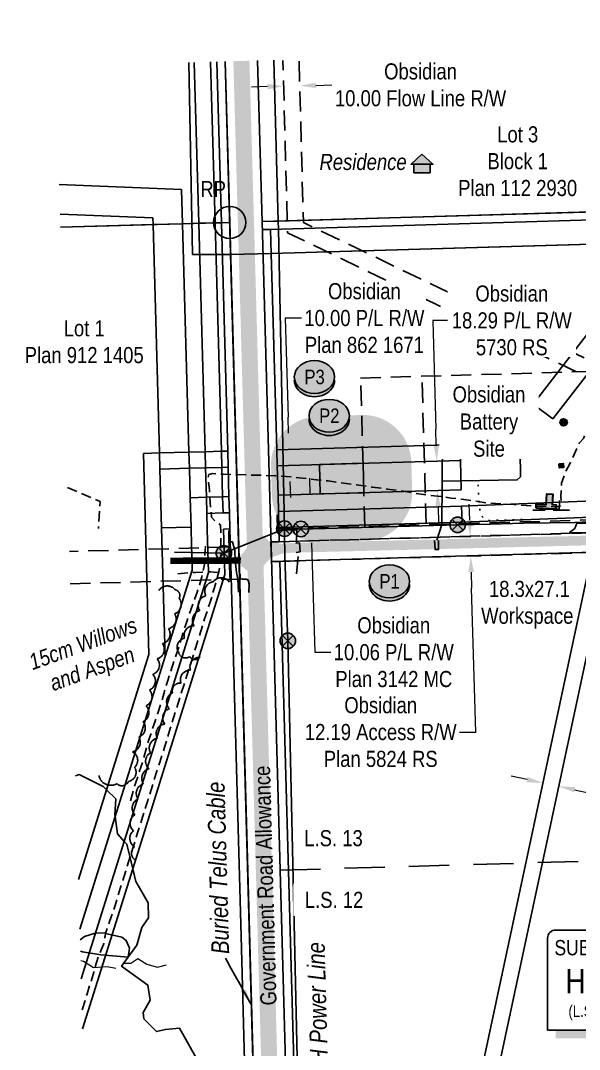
# Model space of a CAD drawing. Extents: x 636334 to 639542, y 5906010 to 5907861.
# Drawn here: x 636334 to 636681, y 5906446 to 5907085 of the extents above; entities that cross this region are included whole.
import ezdxf
from ezdxf.enums import TextEntityAlignment as Align

# ---------------------------------------------------------------- set-up
doc = ezdxf.new("R2010")
doc.units = 0
doc.header["$LTSCALE"] = 5
doc.header["$PDSIZE"] = 0.5
for name, pattern in [('0', [1, 1, 0]), ('foc-ACCESSROAD', [3.75, 2.5, -1.25]), ('foc-FLOWLINE', [3.75, 2.5, -1.25]), ('foc-LSD', [8, 5, -3]), ('foc-TOPO', [1, 0.2, -0.8]), ('POWERLINE5', [7.8, 2.4, -0.6, 0.6, -0.6, 0.6, -0.6, 2.4]), ('UG_PIPE', [1.875, 1.25, -0.625])]:
    doc.linetypes.add(name, pattern=pattern)
doc.layers.get('Defpoints').update_dxf_attribs({"color": 9})
for name, color, linetype in [('35', 37, 'Continuous'), ('AS-CABLE', 224, 'foc-CABLE'), ('AS-FENCE', 48, 'foc-FENCE'), ('AS-PIPE-UG', 44, 'UG_PIPE'), ('AS-POWER', 104, 'foc-POWER'), ('AS-POWER-EXISTING', 72, 'POWERLINE5'), ('AS-RESIDENCE', 14, 'Continuous'), ('AS-ROADS', 254, 'Continuous'), ('AS-TELUS', 224, 'foc-TEL'), ('C-AR', 13, 'foc-ACCESSROAD'), ('C-FLOWLINE', 13, 'foc-FLOWLINE'), ('C-RW', 13, 'Continuous'), ('C-WS', 13, 'foc-ACCESSROAD'), ('CG-NOTES', 7, 'Continuous'), ('CTW', 7, 'Continuous'), ('F-RW', 190, 'Continuous'), ('L-ROAD-T', 7, 'Continuous'), ('L-SEC', 7, 'Continuous'), ('L-SECTION-LSD', 7, 'foc-LSD'), ('L-TITLEDB', 4, 'Continuous'), ('L-TITLEDB-T', 4, 'Continuous'), ('P-BUFFER-H 30m', 51, 'Continuous'), ('P-CROSSINGS', 250, 'Continuous'), ('P-TEMP-H', 41, 'Continuous'), ('P-TEMP_WORKSPACE', 46, 'Continuous'), ('T-BUSH', 110, '0'), ('T-BUSH-T', 110, 'Continuous'), ('T-CREEK', 160, 'Continuous'), ('T-LOW-AREA', 48, 'foc-TOPO'), ('T-WATER', 160, 'Continuous')]:
    doc.layers.add(name, color=color, linetype=linetype)
for name, color, linetype, lineweight in [('AS-GENERAL', 48, 'Continuous', 18), ('C-AR-T', 13, 'Continuous', 9), ('C-FLOWLINE-T', 13, 'Continuous', 9), ('C-RW-T', 13, 'Continuous', 9), ('C-WS-T', 13, 'Continuous', 9), ('F-RW-T', 190, 'Continuous', 9), ('P-TEMP-T', 46, 'Continuous', 18)]:
    doc.layers.add(name, color=color, linetype=linetype, lineweight=lineweight)
doc.layers.add('AS-PIPE-AG', color=7, linetype='Continuous', true_color=0x7d00fa)
doc.layers.add('AS-STRUCTURE-H', color=7, linetype='Continuous', true_color=0xa8a8a8)
doc.layers.add('AS-STRUCTURE', color=7, linetype='Continuous', lineweight=30, true_color=0x595959)
doc.styles.add('100L', font='ARIALN.TTF', dxfattribs={"height": 11})
doc.styles.add('80', font='ARIALN.TTF', dxfattribs={"height": 10})
doc.styles.add('80CG', font='ARIALN.TTF', dxfattribs={"height": 10})
doc.styles.add('80L', font='ARIALN.TTF', dxfattribs={"height": 10})
doc.styles.add('80LS', font='ARIALNI.TTF', dxfattribs={"height": 10})
doc.styles.add('Crossing', font='ARIALN.TTF', dxfattribs={"height": 10})
doc.styles.add('foc-LtypeFont', font='ARIALN.TTF', dxfattribs={"height": 7.35})
doc.styles.add('HRV', font='ARIALN.TTF', dxfattribs={"height": 3})
doc.linetypes.add('foc-CABLE', pattern='A,2,-1,["C",foc-LtypeFont,S=0.2,R=0,X=-0.625,Y=-0.75],-1.24,8', length=12.24)
doc.linetypes.add('foc-FENCE', pattern='A,10,-1,["X",foc-LtypeFont,S=0.2,R=0,X=-0.625,Y=-0.75],-1.24', length=12.24)
doc.linetypes.add('foc-POWER', pattern='A,6,-1,["P",foc-LtypeFont,S=0.2,R=0,X=-0.625,Y=-0.75],-1.24,4', length=12.24)
doc.linetypes.add('foc-TEL', pattern='A,2,-1,["T",foc-LtypeFont,S=0.2,R=0,X=-0.425,Y=-0.75],-1.24,8', length=12.24)
doc.linetypes.add('foc-TOPO-flowdirection-NOLINE', pattern='A,0,[">",foc-LtypeFont,S=0.3,R=0,X=0,Y=-0.945],-20,[">",foc-LtypeFont,S=0.3,R=0,X=0,Y=-0.945],0', length=20)
doc.dimstyles.new('Compass 5 000', dxfattribs={"dimscale": 5, "dimtxt": 9, "dimasz": 2, "dimexe": 0.2, "dimexo": 0.0625, "dimgap": 0.5, "dimtad": 0, "dimtih": 1, "dimtoh": 1, "dimzin": 0, "dimdsep": 46, "dimtxsty": '80CG', "dimcen": 0.1, "dimse1": 1, "dimse2": 1, "dimclrd": 256, "dimclrt": 256, "dimaunit": 1, "dimadec": 4, "dimazin": 0, "dimtfac": 0.06, "dimtofl": 0, "dimtmove": 0, "dimatfit": 1, "dimfxl": 0.2, "dimtolj": 1, "dimtzin": 0, "dimlwd": -1, "dimarcsym": 0})

# ---------------------------------------------------------------- blocks, each defined once
blk = doc.blocks.new('*D531')
at = {"layer": 'Defpoints', "color": 0, "linetype": 'Continuous', "transparency": 16777216}
for p in [(636499.36, 5906594.32), (636468.91, 5906593.48), (636505.32, 5906379.67)]:
    blk.add_point(p, dxfattribs=at)
at = {"layer": 'L-TITLEDB', "transparency": 16777216}
for p, q in [((636464.87, 5906378.55), (636454.87, 5906378.27)), ((636515.31, 5906379.95), (636528.19, 5906380.31))]:
    blk.add_line(p, q, dxfattribs=at)
at = {"layer": 'L-TITLEDB', "linetype": 'Continuous', "transparency": 16777216}
for points in [[(636464.82, 5906380.22), (636464.91, 5906376.88), (636474.86, 5906378.83)], [(636515.27, 5906381.62), (636515.36, 5906378.29), (636505.32, 5906379.67)]]:
    blk.add_solid(points, dxfattribs=at)
at = {"layer": 'L-TITLEDB', "linetype": 'Continuous', "transparency": 16777216, "insert": (636566.92, 5906380.31), "char_height": 10, "attachment_point": 5, "style": '80CG'}
blk.add_mtext('\\A1;30.48 Road \\PPlan 822 0837', dxfattribs=at)
blk = doc.blocks.new('POWERPOLE')
h = blk.add_hatch(color=255)
edge = h.paths.add_edge_path()
edge.add_arc((0, 0), 0.96, 0, 360)
at = {"linetype": 'Continuous'}
for p, q in [((0.68, -0.68), (-0.68, 0.68)), ((-0.68, -0.68), (0.68, 0.68))]:
    blk.add_line(p, q, dxfattribs=at)
blk.add_circle((0, 0), 0.96, dxfattribs=at)
blk = doc.blocks.new('HRV')
blk.add_lwpolyline([(-35.14, 31.6), (37.21, 31.6), (37.21, -25.54, -0.414214), (32.21, -30.54), (-40.14, -30.54), (-40.14, 26.6, -0.414214)], format="xyb", close=True)
at = {"const_width": 5, "flags": 128}
blk.add_lwpolyline([(-35.14, -33.04), (32.21, -33.04, 0.414214), (39.71, -25.54), (39.71, 26.6)], format="xyb", dxfattribs=at)
at = {"style": '80L'}
blk.add_text('SUBJECT TO', height=9.5, dxfattribs=at).set_placement((-2.01, 13.06), align=Align.BOTTOM_CENTER)
blk.add_attdef('(N.W.1/4 00)', text='', height=7.12, dxfattribs=at).set_placement((-2.01, -24.45), align=Align.BOTTOM_CENTER)
at = {"layer": 'CTW', "color": 3, "style": 'HRV'}
blk.add_text('HRV', height=15, dxfattribs=at).set_placement((-10.88, -0.18), align=Align.MIDDLE_CENTER)
blk.add_attdef('0', text='', height=15, dxfattribs=at).set_placement((18.28, -0.18), align=Align.MIDDLE_CENTER)
blk = doc.blocks.new('*D514')
at = {"layer": 'C-AR-T', "transparency": 16777216}
for p, q in [((636612.92, 5906774.55), (636612.63, 5906784.55)), ((636613.82, 5906742.38), (636614.1, 5906732.39)), ((636616.62, 5906643), (636614.1, 5906732.39)), ((636606.62, 5906643), (636616.62, 5906643))]:
    blk.add_line(p, q, dxfattribs=at)
for points in [[(636614.58, 5906774.6), (636611.25, 5906774.51), (636613.2, 5906764.56)], [(636615.49, 5906742.43), (636612.16, 5906742.33), (636613.54, 5906752.38)]]:
    blk.add_solid(points, dxfattribs=at)
at = {"layer": 'Defpoints', "color": 0, "transparency": 16777216}
for p in [(636626.9, 5906764.94), (636613.54, 5906752.38), (636627.25, 5906752.76)]:
    blk.add_point(p, dxfattribs=at)
at = {"layer": 'C-AR-T', "transparency": 16777216, "insert": (636557.67, 5906643), "char_height": 10, "attachment_point": 5, "style": '80CG', "bg_fill": 3, "box_fill_scale": 1.1, "bg_fill_color": 256, "bg_fill_true_color": 13158600, "bg_fill_transparency": 0}
blk.add_mtext('\\A1;Obsidian\\P12.19 Access R/W\\PPlan 5824 RS', dxfattribs=at)
blk = doc.blocks.new('*D516')
at = {"layer": 'C-FLOWLINE-T', "transparency": 16777216}
for p, q in [((636487.4, 5907043.81), (636477.41, 5907043.55)), ((636517.39, 5907044.61), (636527.39, 5907044.88))]:
    blk.add_line(p, q, dxfattribs=at)
for points in [[(636487.36, 5907045.48), (636487.45, 5907042.15), (636497.4, 5907044.08)], [(636517.35, 5907046.28), (636517.43, 5907042.94), (636507.39, 5907044.34)]]:
    blk.add_solid(points, dxfattribs=at)
at = {"layer": 'Defpoints', "color": 0, "transparency": 16777216}
for p in [(636497.38, 5907044.66), (636507.38, 5907044.93), (636507.39, 5907044.34)]:
    blk.add_point(p, dxfattribs=at)
at = {"layer": 'C-FLOWLINE-T', "transparency": 16777216, "insert": (636582.39, 5907044.88), "char_height": 10, "attachment_point": 5, "style": '80CG', "bg_fill": 3, "box_fill_scale": 1.1, "bg_fill_color": 256, "bg_fill_true_color": 13158600, "bg_fill_transparency": 0}
blk.add_mtext('\\A1;Obsidian \\P10.00 Flow Line R/W', dxfattribs=at)
blk = doc.blocks.new('*D522')
at = {"layer": 'C-RW-T', "transparency": 16777216}
for p, q in [((636718.88, 5906949.41), (636710.96, 5906955.51)), ((636746.78, 5906927.91), (636754.71, 5906921.81))]:
    blk.add_line(p, q, dxfattribs=at)
for points in [[(636719.9, 5906950.73), (636717.86, 5906948.09), (636726.8, 5906943.31)], [(636747.8, 5906929.23), (636745.77, 5906926.59), (636738.86, 5906934.01)]]:
    blk.add_solid(points, dxfattribs=at)
at = {"layer": 'Defpoints', "color": 0, "transparency": 16777216}
for p in [(636726.8, 5906943.31), (636688.34, 5906893.39), (636700.4, 5906884.1)]:
    blk.add_point(p, dxfattribs=at)
at = {"layer": 'C-RW-T', "transparency": 16777216, "insert": (636819.3, 5906925.48), "char_height": 10, "width": 379.244, "attachment_point": 5, "style": '80CG'}
blk.add_mtext('\\A1;Obsidian\\P15.24 P/L R/W \\PPlan 1236 NY  ', dxfattribs=at)
blk = doc.blocks.new('*D524')
at = {"layer": 'C-RW-T', "transparency": 16777216}
for p, q in [((636513.88, 5906790.65), (636513.59, 5906800.64)), ((636514.73, 5906760.61), (636516.68, 5906692.59)), ((636516.68, 5906692.59), (636526.68, 5906692.59))]:
    blk.add_line(p, q, dxfattribs=at)
for points in [[(636515.54, 5906790.7), (636512.21, 5906790.6), (636514.16, 5906780.65)], [(636516.4, 5906760.65), (636513.07, 5906760.56), (636514.45, 5906770.6)]]:
    blk.add_solid(points, dxfattribs=at)
at = {"layer": 'Defpoints', "color": 0, "transparency": 16777216}
for p in [(636515.15, 5906780.68), (636514.45, 5906770.6), (636515.44, 5906770.63)]:
    blk.add_point(p, dxfattribs=at)
at = {"layer": 'C-RW-T', "transparency": 16777216, "insert": (636565.76, 5906692.59), "char_height": 10, "attachment_point": 5, "style": '80CG'}
blk.add_mtext('\\A1;Obsidian \\P10.06 P/L R/W  \\PPlan 3142 MC', dxfattribs=at)
blk = doc.blocks.new('*D526')
at = {"layer": 'C-RW-T', "transparency": 16777216}
for p, q in [((636508.45, 5906900.07), (636498.45, 5906900.07)), ((636498.45, 5906900.07), (636500.21, 5906838.61)), ((636500.49, 5906828.61), (636500.21, 5906838.61)), ((636501.35, 5906798.63), (636501.63, 5906788.63))]:
    blk.add_line(p, q, dxfattribs=at)
for points in [[(636502.16, 5906828.66), (636498.83, 5906828.56), (636500.78, 5906818.61)], [(636503.01, 5906798.67), (636499.68, 5906798.58), (636501.06, 5906808.62)]]:
    blk.add_solid(points, dxfattribs=at)
at = {"layer": 'Defpoints', "color": 0, "transparency": 16777216}
for p in [(636500.78, 5906818.61), (636514.33, 5906819), (636514.61, 5906809.01)]:
    blk.add_point(p, dxfattribs=at)
at = {"layer": 'C-RW-T', "transparency": 16777216, "insert": (636547.53, 5906900.07), "char_height": 10, "attachment_point": 5, "style": '80CG', "bg_fill": 3, "box_fill_scale": 1.1, "bg_fill_color": 256, "bg_fill_true_color": 13158600, "bg_fill_transparency": 0}
blk.add_mtext('\\A1;Obsidian\\P10.00 P/L R/W\\PPlan 862 1671', dxfattribs=at)
blk = doc.blocks.new('*D527')
at = {"layer": 'C-RW-T', "transparency": 16777216}
for p, q in [((636599.93, 5906898.59), (636589.93, 5906898.59)), ((636589.93, 5906898.59), (636591.86, 5906831.22)), ((636592.14, 5906821.23), (636591.86, 5906831.22)), ((636593.23, 5906782.97), (636593.52, 5906772.97))]:
    blk.add_line(p, q, dxfattribs=at)
for points in [[(636593.81, 5906821.28), (636590.48, 5906821.18), (636592.43, 5906811.23)], [(636594.9, 5906783.01), (636591.57, 5906782.92), (636592.95, 5906792.96)]]:
    blk.add_solid(points, dxfattribs=at)
at = {"layer": 'Defpoints', "color": 0, "transparency": 16777216}
for p in [(636592.43, 5906811.23), (636574.61, 5906810.72), (636575.13, 5906792.45)]:
    blk.add_point(p, dxfattribs=at)
at = {"layer": 'C-RW-T', "transparency": 16777216, "insert": (636639.02, 5906898.59), "char_height": 10, "attachment_point": 5, "style": '80CG', "bg_fill": 3, "box_fill_scale": 1.1, "bg_fill_color": 256, "bg_fill_true_color": 13158600, "bg_fill_transparency": 0}
blk.add_mtext('\\A1;Obsidian\\P18.29 P/L R/W \\P5730 RS', dxfattribs=at)
blk = doc.blocks.new('*D528')
at = {"layer": 'Defpoints', "color": 0, "transparency": 16777216}
for p in [(636668.12, 5906609.35), (636652.55, 5906584.56), (636662.38, 5906582.46)]:
    blk.add_point(p, dxfattribs=at)
at = {"layer": 'F-RW-T', "transparency": 16777216}
for p, q in [((636648.51, 5906613.54), (636638.73, 5906615.63)), ((636677.9, 5906607.26), (636687.68, 5906605.17))]:
    blk.add_line(p, q, dxfattribs=at)
for points in [[(636648.86, 5906615.17), (636648.17, 5906611.91), (636658.29, 5906611.45)], [(636678.25, 5906608.89), (636677.55, 5906605.63), (636668.12, 5906609.35)]]:
    blk.add_solid(points, dxfattribs=at)
at = {"layer": 'F-RW-T', "transparency": 16777216, "insert": (636726.77, 5906605.17), "char_height": 10, "attachment_point": 5, "style": '80CG'}
blk.add_mtext('\\A1;Pembina\\P10.06 P/L R/W  \\PPlan 7170 KS', dxfattribs=at)
blk = doc.blocks.new('*U417')
at = {"layer": '35', "color": 3}
blk.add_circle((0, 0), 10, dxfattribs=at)
at = {"layer": '35', "color": 3, "style": '80'}
blk.add_attdef('RP_001', (1.96, 15.75), '', height=10, dxfattribs=at)
blk = doc.blocks.new('res_occ')
for points in [[(0.1, 0.89), (-1.26, -0.37), (1.46, -0.37)], [(-0.9, -1.43), (1.1, -1.43), (1.1, -0.37), (-0.9, -0.37)]]:
    blk.add_hatch(color=14).paths.add_polyline_path(points)
at = {"color": 14}
for points in [[(0.1, 0.89), (-1.26, -0.37), (1.46, -0.37)], [(-0.9, -1.43), (1.1, -1.43), (1.1, -0.37), (-0.9, -0.37)]]:
    blk.add_lwpolyline(points, close=True, dxfattribs=at)
blk = doc.blocks.new('xing2')
h = blk.add_hatch(color=50)
h.dxf.hatch_style = 1
edge = h.paths.add_edge_path()
edge.add_ellipse((0, 0), major_axis=(-12.5, 0), ratio=0.816297, start_angle=0, end_angle=360)
h = blk.add_hatch(color=250)
h.dxf.hatch_style = 1
edge = h.paths.add_edge_path()
edge.add_ellipse((0, -2.05), major_axis=(-12.5, 0), ratio=0.816297, start_angle=0, end_angle=180)
edge.add_line((12.5, -2.05), (12.5, 0))
edge.add_ellipse((0, 0), major_axis=(-12.5, 0), ratio=0.816297, start_angle=0, end_angle=180, ccw=False)
edge.add_line((-12.5, 0), (-12.5, -2.05))
at = {"color": 250}
blk.add_ellipse((0, 0), major_axis=(-12.5, 0), ratio=0.816297, dxfattribs=at)
blk.add_ellipse((0, -2.05), major_axis=(-12.5, 0), ratio=0.816297, start_param=0, end_param=3.141593, dxfattribs=at)
at = {"color": 250, "style": 'Crossing'}
blk.add_attdef('CROSSING', text='', height=9, dxfattribs=at).set_placement((0.09, 0.02), align=Align.MIDDLE_CENTER)
at = {"color": 250, "style": 'Crossing', "flags": 1}
for tag, p in [('OWNER', (0.09, -12.49)), ('DESCRIPTION', (0.09, -25.77)), ('LOCATION', (0.09, -39.3)), ('DWG_REF', (0.09, -52.84))]:
    blk.add_attdef(tag, text='', height=9, dxfattribs=at).set_placement(p, align=Align.MIDDLE_CENTER)

msp = doc.modelspace()

# ---------------------------------------------------------------- hatches: boundary and pattern name
at = {"layer": 'AS-ROADS'}
h = msp.add_hatch(color=256, dxfattribs=at)
h.dxf.hatch_style = 1
h.paths.add_polyline_path([(636483.117, 5906766.734), (636488.513, 5906761.615), (636496.047, 5906759.845), (636496.778, 5906753.889), (636489.643, 5906751.431), (636483.915, 5906745.32)])
h = msp.add_hatch(color=256, dxfattribs=at)
h.dxf.hatch_style = 1
h.paths.add_polyline_path([(636474.318, 5906757.062), (636471.076, 5906752.932), (636467.364, 5906751.951), (636467.365, 5906747.3), (636471.12, 5906746.196), (636474.661, 5906743.398), (636475.778, 5906742.515), (636475.197, 5906758.182)])
at = {"layer": 'AS-STRUCTURE-H'}
h = msp.add_hatch(color=256, dxfattribs=at)
h.dxf.hatch_style = 1
edge = h.paths.add_edge_path()
edge.add_arc((636671.162, 5906835.36), 2.145, 0, 360)
h = msp.add_hatch(color=256, dxfattribs=at)
h.dxf.hatch_style = 1
h.paths.add_polyline_path([(636668.534, 5906809.612), (636670.941, 5906809.716), (636671.054, 5906807.317), (636668.627, 5906807.202)])
h = msp.add_hatch(color=256, dxfattribs=at)
h.dxf.hatch_style = 1
h.paths.add_polyline_path([(636654.061, 5906782.047), (636654.159, 5906784.571), (636660.364, 5906784.298), (636660.862, 5906790.951), (636664.432, 5906790.724), (636664.037, 5906784.284), (636666.475, 5906784.116), (636666.374, 5906781.505)])
at = {"layer": 'P-BUFFER-H 30m'}
h = msp.add_hatch(color=256, dxfattribs=at)
h.dxf.hatch_style = 1
edge = h.paths.add_edge_path()
edge.add_line((636518.717, 5906839.13), (636545.84, 5906839.906))
edge.add_arc((636546.697, 5906809.927), 29.991, 1.637419, 91.63741, ccw=False)
edge.add_line((636576.676, 5906810.784), (636577.198, 5906792.512))
edge.add_arc((636547.219, 5906791.655), 29.991, -88.36259, 1.637419, ccw=False)
edge.add_line((636548.076, 5906761.676), (636520.953, 5906760.9))
edge.add_arc((636520.096, 5906790.879), 29.991, 181.637419, 271.63741, ccw=False)
edge.add_line((636490.117, 5906790.022), (636489.595, 5906808.294))
edge.add_arc((636519.574, 5906809.151), 29.991, 91.63741, 181.637419, ccw=False)
h.paths.add_polyline_path([(636519.574, 5906809.151), (636546.697, 5906809.927), (636547.219, 5906791.655), (636520.096, 5906790.879)], flags=16)
at = {"layer": 'P-TEMP-H'}
h = msp.add_hatch(color=256, dxfattribs=at)
h.dxf.hatch_style = 1
h.paths.add_polyline_path([(636519.574, 5906809.151), (636546.697, 5906809.927), (636547.219, 5906791.655), (636520.096, 5906790.879)])

# ---------------------------------------------------------------- linework, layer by layer
at = {"layer": 'AS-CABLE', "flags": 128}
for points in [[(636469.385, 5906729.943), (636468.949, 5906737.987), (636468.067, 5906742.037), (636467.317, 5906749.527), (636467.187, 5906755.838), (636465.622, 5906761.209), (636464.506, 5906761.226)], [(636475.87, 5906729.611), (636476.039, 5906735.016), (636475.293, 5906737.415), (636474.063, 5906737.967), (636471.854, 5906737.921), (636470.863, 5906738.124), (636470.491, 5906739.1), (636470.513, 5906741.304)]]:
    msp.add_lwpolyline(points, dxfattribs=at)
at = {"layer": 'AS-FENCE', "flags": 128}
for points in [[(636595.799, 5906798.878), (636642.372, 5906799.568), (636644.389, 5906801.522), (636643.707, 5906849.411)], [(636592.398, 5906762.268), (636595.51, 5906771.899), (636595.757, 5906798.777), (636596.216, 5906848.707)], [(636505.48, 5906760.65), (636505.656, 5906768.639), (636493.669, 5906768.218), (636493.485, 5906777.935)], [(636463.575, 5906752.761), (636463.339, 5906768.166)], [(636505.018, 5906760.386), (636507.317, 5906760.505), (636507.579, 5906755.009), (636505.133, 5906754.63)], [(636590.999, 5906762.074), (636591.455, 5906756.34), (636593.619, 5906756.469), (636593.543, 5906762.058)], [(636463.558, 5906752.77), (636463.852, 5906746.031)], [(636506.325, 5906752.143), (636505.485, 5906741.263)], [(636463.845, 5906746.052), (636464.152, 5906736.712)]]:
    msp.add_lwpolyline(points, dxfattribs=at)
at = {"layer": 'AS-GENERAL', "flags": 128}
for points in [[(636371.437, 5906501.193), (636373.215, 5906500.712), (636379.464, 5906496.776), (636387.86, 5906497.399), (636393.184, 5906496.511)], [(636397.711, 5906499.638), (636402.468, 5906499.52), (636406.936, 5906502.489), (636412.414, 5906498.923), (636419.056, 5906497.015), (636424.661, 5906498.559)]]:
    msp.add_lwpolyline(points, dxfattribs=at)
at = {"layer": 'AS-PIPE-AG', "flags": 128}
for points in [[(636668.595, 5906786.888), (636668.461, 5906781.105)], [(636652.183, 5906780.77), (636653.858, 5906780.784), (636659.754, 5906780.787)], [(636668.514, 5906781.458), (636656.015, 5906781.497)], [(636674.863, 5906780.905), (636669.625, 5906780.788), (636664.788, 5906780.727)]]:
    msp.add_lwpolyline(points, dxfattribs=at)
at = {"layer": 'AS-PIPE-UG', "flags": 128}
for points in [[(636363.286, 5906794.845), (636383.508, 5906786.266), (636382.412, 5906769.497)], [(636402.321, 5906600.374), (636404.83, 5906609.415), (636410.15, 5906625.165), (636413.574, 5906637.83), (636417.683, 5906649.801), (636421.779, 5906662.526), (636425.643, 5906675.649), (636429.381, 5906687.196), (636432.893, 5906697.646), (636436.264, 5906708.677), (636439.72, 5906718.875), (636443.827, 5906729.947), (636446.607, 5906739.331), (636448.303, 5906747.177), (636448.428, 5906751.802), (636448.882, 5906758.568)], [(636431.65, 5906741.379), (636442.802, 5906742.223), (636452.061, 5906742.486), (636458.366, 5906741.974)]]:
    msp.add_lwpolyline(points, dxfattribs=at)
at = {"layer": 'AS-POWER', "flags": 128}
for points in [[(636515.402, 5906015.583), (636500.002, 5906699.685), (636499.127, 5906722.293), (636498.547, 5906739.427), (636498.111, 5906753.293), (636498.094, 5906757.286), (636498.023, 5906760.875), (636497.848, 5906769.308), (636494.22, 5906955.345), (636494.074, 5906960.369), (636491.263, 5907060.3)], [(636460.316, 5906754.042), (636497.848, 5906769.308), (636508.07, 5906769.112), (636605.813, 5906771.669), (636625.86, 5906772.164), (636646.211, 5906772.702), (636678.241, 5906773.167), (636682.441, 5906773.443), (636686.561, 5906773.479), (636690.943, 5906773.952), (636747.246, 5906777.016), (637054.232, 5906795.911)], [(636429.617, 5906754.781), (636460.291, 5906754.038)]]:
    msp.add_lwpolyline(points, dxfattribs=at)
at = {"layer": 'AS-ROADS', "flags": 128}
for points, const_width in [([(636500.172, 5906014.875), (636496.34, 5906154.316), (636473.992, 5906959.96), (636471.182, 5907059.746)], 9.997), ([(636492.619, 5906756.494), (636496.413, 5906756.867), (636501.871, 5906757.404), (636707.679, 5906762.533)], 6), ([(636470.824, 5906749.529), (636467.365, 5906749.626), (636463.956, 5906749.49), (636427.088, 5906749.424)], 4)]:
    msp.add_lwpolyline(points, dxfattribs=dict(at, const_width=const_width))
msp.add_lwpolyline([(636693.467, 5906766.735), (636688.595, 5906768.617), (636686.422, 5906772.563), (636679.309, 5906772.698), (636678.228, 5906769.462), (636674.937, 5906766.861)], close=True, dxfattribs=at)
at = {"layer": 'AS-STRUCTURE', "flags": 128}
for points in [[(636668.534, 5906809.612), (636670.941, 5906809.716), (636671.054, 5906807.317), (636668.627, 5906807.202)], [(636654.061, 5906782.047), (636654.159, 5906784.571), (636660.364, 5906784.298), (636660.862, 5906790.951), (636664.432, 5906790.724), (636664.037, 5906784.284), (636666.475, 5906784.116), (636666.374, 5906781.505)]]:
    msp.add_lwpolyline(points, close=True, dxfattribs=at)
at = {"layer": 'AS-STRUCTURE'}
msp.add_circle((636671.162, 5906835.36), 2.145, dxfattribs=at)
at = {"layer": 'AS-TELUS', "flags": 128}
for points in [[(636489.757, 5906940.289), (636464.486, 5906939.588), (636440.901, 5906939.588), (636438.584, 5907058.798)], [(636490.131, 5906014.875), (636461.12, 5907059.424)], [(636489.757, 5906940.289), (636823.085, 5906950.013)], [(636489.885, 5906748.893), (637031.978, 5906764.637), (637033.367, 5906713.761), (636977.003, 5906711.67)]]:
    msp.add_lwpolyline(points, dxfattribs=at)
at = {"layer": 'C-AR'}
msp.add_line((636688.512, 5906766.679), (636494.723, 5906761.221), dxfattribs=at)
for points in [[(637031.359, 5906784.741), (636494.493, 5906769.135)], [(637031.589, 5906776.826), (636494.723, 5906761.221)], [(636495.061, 5906749.04), (636688.859, 5906754.499), (636699.204, 5906754.806), (636702.904, 5906754.917), (636718.07, 5906755.348), (636747.732, 5906756.252), (636773.92, 5906757.032), (636800.418, 5906757.823), (636845.493, 5906759.084), (636848.206, 5906759.245), (636855.391, 5906759.458), (637031.978, 5906764.637), (637033.367, 5906713.761)]]:
    msp.add_lwpolyline(points, dxfattribs=at)
at = {"layer": 'C-AR', "flags": 128}
msp.add_lwpolyline([(636364.944, 5906735.102), (636470.077, 5906738.018), (636469.52, 5906758.124), (636364.386, 5906755.208)], dxfattribs=at)
at = {"layer": 'C-FLOWLINE', "flags": 128}
for points in [[(636679.193, 5906866.709), (636499.817, 5906953.096), (636496.976, 5907060.008)], [(636700.937, 5906867.334), (636509.649, 5906959.457), (636506.977, 5907060.008)]]:
    msp.add_lwpolyline(points, dxfattribs=at)
at = {"layer": 'C-RW', "linetype": 'Continuous'}
for p, q in [((636444.745, 5906958.948), (636441.939, 5907058.866)), ((636454.799, 5906959.228), (636451.991, 5907059.158)), ((636358.093, 5906983.027), (636434.09, 5906979.976)), ((636434.693, 5906958.666), (636434.09, 5906979.976)), ((636358.602, 5906964.707), (636416.295, 5906962.391)), ((636416.415, 5906958.154), (636416.295, 5906962.391)), ((636420.347, 5906816.33), (636416.415, 5906958.154)), ((636438.626, 5906816.846), (636434.693, 5906958.666)), ((636448.679, 5906817.13), (636444.745, 5906958.948)), ((636458.731, 5906817.414), (636454.799, 5906959.228)), ((636729.871, 5906947.293), (636652.395, 5906846.739)), ((636743.157, 5906939.587), (636664.456, 5906837.444)), ((636652.395, 5906846.739), (636664.456, 5906837.444)), ((636448.679, 5906817.13), (636458.731, 5906817.414)), ((636458.731, 5906817.414), (636462.692, 5906817.526)), ((636459.008, 5906807.423), (636458.731, 5906817.414)), ((636493.138, 5906818.395), (636606.864, 5906821.646)), ((636606.864, 5906821.646), (636607.144, 5906811.654)), ((636410.353, 5906816.048), (636420.347, 5906816.33)), ((636413.813, 5906691.292), (636410.353, 5906816.048)), ((636420.347, 5906816.33), (636438.626, 5906816.846)), ((636420.625, 5906806.339), (636420.347, 5906816.33)), ((636438.626, 5906816.846), (636448.679, 5906817.13)), ((636438.903, 5906806.855), (636438.626, 5906816.846)), ((636448.955, 5906807.139), (636448.679, 5906817.13)), ((636493.414, 5906808.404), (636607.144, 5906811.654)), ((636607.144, 5906811.654), (636607.658, 5906793.382)), ((636420.625, 5906806.339), (636438.903, 5906806.855)), ((636421.638, 5906769.793), (636420.625, 5906806.339)), ((636438.903, 5906806.855), (636448.955, 5906807.139)), ((636439.41, 5906788.582), (636438.903, 5906806.855)), ((636448.955, 5906807.139), (636459.008, 5906807.423)), ((636449.462, 5906788.866), (636448.955, 5906807.139)), ((636459.008, 5906807.423), (636462.971, 5906807.535)), ((636459.514, 5906789.149), (636459.008, 5906807.423)), ((636493.921, 5906790.131), (636607.658, 5906793.382)), ((636439.41, 5906788.582), (636449.462, 5906788.866)), ((636439.915, 5906770.309), (636439.41, 5906788.582)), ((636449.462, 5906788.866), (636459.514, 5906789.149)), ((636449.741, 5906778.815), (636449.462, 5906788.866)), ((636459.514, 5906789.149), (636463.475, 5906789.261)), ((636459.793, 5906779.099), (636459.514, 5906789.149)), ((636449.741, 5906778.815), (636459.793, 5906779.099)), ((636459.793, 5906779.099), (636463.756, 5906779.21)), ((636494.199, 5906780.082), (636607.834, 5906783.329)), ((636450.02, 5906768.764), (636449.741, 5906778.815)), ((636494.479, 5906770.031), (636608.224, 5906773.283)), ((636421.638, 5906769.793), (636439.915, 5906770.309)), ((636423.855, 5906689.899), (636421.638, 5906769.793)), ((636439.966, 5906768.485), (636439.915, 5906770.309)), ((636440.658, 5906743.579), (636439.966, 5906768.485)), ((636450.756, 5906742.181), (636450.02, 5906768.764)), ((636460.072, 5906769.049), (636464.033, 5906769.162)), ((636460.856, 5906740.783), (636460.072, 5906769.049)), ((636398.485, 5906575.087), (636450.756, 5906742.181)), ((636403.744, 5906558.219), (636460.856, 5906740.783)), ((636440.658, 5906743.579), (636423.855, 5906689.899)), ((636413.813, 5906691.292), (636387.5, 5906607.166)), ((636423.855, 5906689.899), (636392.772, 5906590.528)), ((636387.5, 5906607.166), (636370.073, 5906551.449)), ((636392.772, 5906590.528), (636370.927, 5906520.689)), ((636371.786, 5906489.739), (636398.485, 5906575.087)), ((636372.645, 5906458.808), (636403.744, 5906558.219))]:
    msp.add_line(p, q, dxfattribs=at)
msp.add_lwpolyline([(637061.357, 5906636.806), (636856.846, 5906714.683), (636846.564, 5906718.587), (636747.732, 5906756.252), (636718.43, 5906767.458), (636703.926, 5906772.949), (636703.146, 5906773.244), (636694.191, 5906776.656), (636693.592, 5906776.633), (636608.224, 5906773.283), (636607.834, 5906783.329), (636694.663, 5906786.737), (636695.855, 5906786.783), (636704.551, 5906783.469), (636719.129, 5906777.914), (636744.25, 5906768.34), (636773.92, 5906757.032), (636846.251, 5906729.467), (636856.36, 5906725.614), (637064.996, 5906646.155)], dxfattribs=at)
at = {"layer": 'C-WS'}
for p, q in [((636545.184, 5906862.86), (636745.196, 5906868.605)), ((636547.819, 5906770.685), (636545.184, 5906862.86))]:
    msp.add_line(p, q, dxfattribs=at)
at = {"layer": 'C-WS', "flags": 128}
msp.add_lwpolyline([(636585.869, 5906772.573), (636583.257, 5906863.949)], dxfattribs=at)
at = {"layer": 'F-RW', "linetype": 'Continuous'}
msp.add_lwpolyline([(636704.281, 5906778.556), (636704.551, 5906783.469), (636705.13, 5906794.048), (636705.409, 5906799.149), (636698.47, 5906799.527), (636695.374, 5906799.695), (636694.663, 5906786.737), (636694.287, 5906779.886), (636693.592, 5906776.633), (636691.482, 5906766.767), (636688.859, 5906754.499), (636589.729, 5906290.592), (636546.249, 5906155.635), (636536.826, 5906126.37), (636547.484, 5906126.652), (636548.965, 5906131.248), (636556.916, 5906155.953), (636599.455, 5906287.994), (636699.204, 5906754.806), (636701.828, 5906767.075), (636703.146, 5906773.244), (636704.281, 5906778.556)], dxfattribs=at)
at = {"layer": 'L-SEC'}
for points in [[(636461.12, 5907059.424), (636463.934, 5906959.488), (636358.829, 5906956.534)], [(637385.812, 5906986.301), (637285.884, 5906983.402), (636884.96, 5906971.738), (636484.037, 5906960.073), (636481.223, 5907060.008)], [(636510.234, 5906015.438), (636506.385, 5906154.448), (636495.211, 5906557.261), (636484.037, 5906960.073), (636884.96, 5906971.738), (637285.884, 5906983.402), (637385.812, 5906986.301)], [(636358.829, 5906956.534), (636463.934, 5906959.488), (636475.108, 5906556.67), (636486.282, 5906153.849), (636490.131, 5906014.875)]]:
    msp.add_lwpolyline(points, dxfattribs=at)
at = {"layer": 'L-SECTION-LSD', "flags": 128}
msp.add_lwpolyline([(636495.211, 5906557.261), (637297.235, 5906580.865)], dxfattribs=at)
at = {"layer": 'L-TITLEDB', "linetype": 'Continuous'}
for p, q in [((636493.645, 5906975.604), (636491.263, 5907060.3)), ((636493.645, 5906975.604), (636491.263, 5907060.3)), ((636458.76, 5906959.342), (636455.946, 5907059.273)), ((636458.76, 5906959.342), (636455.946, 5907059.273)), ((636463.934, 5906959.489), (636461.12, 5907059.424)), ((636494.074, 5906960.369), (636493.645, 5906975.604)), ((636494.074, 5906960.369), (636493.645, 5906975.604)), ((636687.694, 5906966.019), (636494.074, 5906960.369)), ((636687.694, 5906966.019), (636494.074, 5906960.369)), ((636416.415, 5906958.154), (636358.829, 5906956.534)), ((636416.415, 5906958.154), (636358.829, 5906956.534)), ((636434.693, 5906958.666), (636416.415, 5906958.154)), ((636434.693, 5906958.666), (636416.415, 5906958.154)), ((636444.745, 5906958.948), (636434.693, 5906958.666)), ((636444.745, 5906958.948), (636434.693, 5906958.666)), ((636454.799, 5906959.228), (636444.745, 5906958.948)), ((636454.799, 5906959.228), (636444.745, 5906958.948)), ((636458.76, 5906959.342), (636454.799, 5906959.228)), ((636458.76, 5906959.342), (636454.799, 5906959.228)), ((636463.934, 5906959.489), (636458.76, 5906959.342)), ((636462.692, 5906817.526), (636458.76, 5906959.342)), ((636462.692, 5906817.526), (636458.76, 5906959.342)), ((636494.074, 5906960.369), (636484.037, 5906960.076)), ((636489.343, 5906955.202), (636741.636, 5906962.563)), ((636484.176, 5906955.051), (636489.343, 5906955.202)), ((636489.757, 5906940.289), (636489.343, 5906955.202)), ((636729.871, 5906947.293), (636489.757, 5906940.289)), ((636729.871, 5906947.293), (636489.757, 5906940.289)), ((636493.138, 5906818.395), (636489.757, 5906940.289)), ((636493.138, 5906818.395), (636489.757, 5906940.289)), ((636462.971, 5906807.535), (636462.692, 5906817.526)), ((636462.971, 5906807.535), (636462.692, 5906817.526)), ((636493.414, 5906808.404), (636493.138, 5906818.395)), ((636493.414, 5906808.404), (636493.138, 5906818.395)), ((636463.475, 5906789.261), (636462.971, 5906807.535)), ((636463.475, 5906789.261), (636462.971, 5906807.535)), ((636493.921, 5906790.131), (636493.414, 5906808.404)), ((636493.921, 5906790.131), (636493.414, 5906808.404)), ((636463.756, 5906779.21), (636463.475, 5906789.261)), ((636463.756, 5906779.21), (636463.475, 5906789.261)), ((636494.199, 5906780.082), (636493.921, 5906790.131)), ((636494.199, 5906780.082), (636493.921, 5906790.131)), ((636464.033, 5906769.162), (636463.756, 5906779.21)), ((636464.033, 5906769.162), (636463.756, 5906779.21)), ((636494.479, 5906770.031), (636494.199, 5906780.082)), ((636494.479, 5906770.031), (636494.199, 5906780.082)), ((636471.048, 5906516.23), (636464.033, 5906769.162)), ((636471.048, 5906516.23), (636464.033, 5906769.162)), ((636494.723, 5906761.221), (636494.479, 5906770.031)), ((636494.723, 5906761.221), (636494.479, 5906770.031)), ((636494.723, 5906761.221), (636489.548, 5906761.076)), ((636494.723, 5906761.221), (636489.548, 5906761.076)), ((636489.885, 5906748.893), (636489.548, 5906761.076)), ((636495.061, 5906749.04), (636489.885, 5906748.893)), ((636495.061, 5906749.04), (636489.885, 5906748.893)), ((636511.564, 5906154.602), (636495.061, 5906749.04)), ((636511.564, 5906154.602), (636495.061, 5906749.04)), ((636474.978, 5906374.543), (636471.048, 5906516.23))]:
    msp.add_line(p, q, dxfattribs=at)
at = {"layer": 'P-TEMP_WORKSPACE'}
msp.add_lwpolyline([(636519.574, 5906809.151), (636546.697, 5906809.927), (636547.219, 5906791.655), (636520.096, 5906790.879)], close=True, dxfattribs=at)
at = {"layer": 'T-BUSH', "flags": 128}
for points in [[(636463.625, 5906736.153, 0.5205671), (636453.63, 5906736.369, 0.5205671), (636449.125, 5906727.631, 0.5205671), (636445.275, 5906718.421, 0.5205671), (636441.944, 5906708.995, 0.5205671), (636435.808, 5906701.336, 0.5205671), (636432.255, 5906692.301, 0.5205671), (636439.116, 5906689.874, 0.5205671), (636445.525, 5906689.516, 0.5205671), (636439.563, 5906681.492, 0.5205671), (636433.601, 5906673.467, 0.5205671), (636428.419, 5906667.371, 0.5205671), (636426.469, 5906657.566, 0.5205671), (636423.619, 5906648.077, 0.5205671), (636419.002, 5906639.211, 0.5205671), (636414.794, 5906630.223, 0.5205671), (636413.883, 5906620.268, 0.5205671), (636410.452, 5906610.879, 0.5205671), (636407.021, 5906601.489, 0.5205671), (636405.095, 5906591.712, 0.5205671), (636404.207, 5906581.804, 0.5205671), (636404.875, 5906571.83, 0.5205671), (636405.433, 5906563.481, 0.5205671)], [(636419.987, 5906730.874, -0.5205671), (636429.966, 5906731.474, -0.5205671), (636432.483, 5906726.099, -0.5205671), (636429.716, 5906716.493, -0.5205671), (636425.965, 5906707.229, -0.5205671), (636422.161, 5906697.984, -0.5205671), (636418.961, 5906688.53, -0.5205671), (636416.246, 5906678.909, -0.5205671), (636414.04, 5906669.162, -0.5205671), (636412.057, 5906659.364, -0.5205671), (636410.157, 5906649.549, -0.5205671), (636407.5, 5906639.967, -0.5205671), (636403.568, 5906630.775, -0.5205671), (636404.941, 5906621.203, -0.5205671), (636401.067, 5906612.332, -0.5205671), (636393.818, 5906610.984, -0.5205671), (636382.728, 5906616.133, -0.5205671)]]:
    msp.add_lwpolyline(points, format="xyb", dxfattribs=at)
at = {"layer": 'T-CREEK', "flags": 128}
msp.add_lwpolyline([(636368.287, 5906615.776), (636370.397, 5906616.641), (636385.349, 5906609.235), (636387.5, 5906607.166), (636393.232, 5906601.655), (636392.636, 5906591.49), (636392.772, 5906590.528), (636394.292, 5906579.766), (636398.485, 5906575.087), (636400.002, 5906573.393), (636403.744, 5906558.219), (636405.735, 5906550.15), (636413.368, 5906537.069), (636413.571, 5906527.67), (636409.438, 5906521.757), (636406.28, 5906510.756), (636396.797, 5906497.626), (636413.115, 5906485.97), (636414.545, 5906476.517), (636410.167, 5906468.951), (636410.621, 5906465.07), (636418.576, 5906457.048), (636423.988, 5906458.394), (636432.792, 5906459.14), (636445.931, 5906435.54)], dxfattribs=at)
at = {"layer": 'T-LOW-AREA', "flags": 128}
for points in [[(636645.474, 5906775.067), (636623.856, 5906774.323), (636621.499, 5906776.057), (636619.557, 5906778.056), (636618.583, 5906787.07), (636618.108, 5906798.993)], [(636383.676, 5906506.083), (636384.425, 5906508.228), (636385.582, 5906511.149), (636386.397, 5906514.672), (636386.697, 5906517.361)]]:
    msp.add_lwpolyline(points, dxfattribs=at)
at = {"layer": 'T-WATER', "flags": 128}
msp.add_lwpolyline([(636371.082, 5906513.969), (636373.747, 5906516.202), (636380.44, 5906518.223), (636386.365, 5906518.478), (636386.752, 5906517.915), (636397.009, 5906515.75), (636399.669, 5906513.696), (636401.785, 5906508.858), (636400.914, 5906503.248), (636383.998, 5906504.7), (636372.468, 5906506.514), (636371.274, 5906507.043)], dxfattribs=at)

# ---------------------------------------------------------------- block references
at = {"color": 1}
ref = msp.add_blockref('*U417', (636463.934, 5906959.488), dxfattribs=dict(at, xscale=-1))
ref.add_attrib('RP_001', 'RP', (636445.688, 5906975.234), dxfattribs={"layer": '35', "color": 3, "height": 10, "style": '80'})
at = {"layer": 'AS-POWER-EXISTING', "xscale": 4.999999999999996, "yscale": 4.999999999999996, "zscale": 4.999999999999996}
for p in [(636497.848, 5906769.308), (636508.07, 5906769.112), (636605.391, 5906771.721), (636460.316, 5906754.042), (636500.002, 5906699.685)]:
    msp.add_blockref('POWERPOLE', p, dxfattribs=at)
at = {"layer": 'CG-NOTES'}
msp.add_blockref('HRV', (636701.356, 5906488.503), dxfattribs=at).add_auto_attribs({'(N.W.1/4 00)': '(L.S. 13 & 14)', '0': '5'})

# ---------------------------------------------------------------- texts
at = {"layer": 'AS-POWER', "insert": (636515.261, 5906388.639), "char_height": 10.99256, "attachment_point": 1, "rotation": 91.588578, "style": '100L'}
msp.add_mtext_dynamic_manual_height_columns('\\A1;{\\fArial Narrow|b0|i1|c0|p34;Fortis O/H Power Line}', width=152.28234, gutter_width=55.002, heights=[0], dxfattribs=at)
at = {"layer": 'AS-TELUS', "insert": (636452.637, 5906505.04), "char_height": 10.99256, "attachment_point": 1, "rotation": 91.588669, "style": '100L'}
msp.add_mtext_dynamic_manual_height_columns('{\\fArial Narrow|b0|i1|c0|p34;Buried Telus Cable}', width=108.04294, gutter_width=55.002, heights=[0], dxfattribs=at)
at = {"layer": 'L-ROAD-T', "style": '80L'}
msp.add_text('Government Road Allowance', height=9.99703, rotation=91.588966, dxfattribs=at).set_placement((636486.002, 5906547.715), align=Align.MIDDLE_CENTER)
at = {"layer": 'P-TEMP-T', "insert": (636619.863, 5906736.945), "char_height": 9.99649, "attachment_point": 1, "style": '80L'}
msp.add_mtext_dynamic_manual_height_columns('\\pi4.95958;18.3x27.1\\P\\pi0.1284;Workspace', width=56.88085, gutter_width=50.001, heights=[0], dxfattribs=at)
at = {"layer": 'T-BUSH-T', "insert": (636371.057, 5906702.798), "char_height": 9.99706, "width": 70.06576, "attachment_point": 2, "rotation": 20, "style": '80LS'}
msp.add_mtext('15cm Willows and Aspen', dxfattribs=at)

# ---------------------------------------------------------------- dimensions: what is measured, and where the dimension line sits
at = {"layer": 'C-RW-T', "color": 1}
dim = msp.add_linear_dim(base=(636726.8, 5906943.308), p1=(636700.402, 5906884.097), p2=(636688.34, 5906893.391), angle=142.386273, text='Obsidian\\P15.24 P/L R/W \\PPlan 1236 NY  ', dimstyle='Compass 5 000', override={"dimtmove": 2}, dxfattribs=at)
dim.commit()
dim.dimension.update_dxf_attribs({"geometry": '*D522', "text_midpoint": (636819.304, 5906925.483), "dimtype": 161})
at = {"layer": 'F-RW-T', "color": 1}
dim = msp.add_linear_dim(base=(636668.123, 5906609.353), p1=(636652.545, 5906584.557), p2=(636662.376, 5906582.456), angle=347.938296, text='Pembina\\P10.06 P/L R/W  \\PPlan 7170 KS', dimstyle='Compass 5 000', dxfattribs=at)
dim.commit()
dim.dimension.update_dxf_attribs({"geometry": '*D528', "text_midpoint": (636726.768, 5906605.174), "dimtype": 161})
at = {"layer": 'L-TITLEDB', "linetype": 'Continuous'}
dim = msp.add_linear_dim(base=(636505.315, 5906379.674), p1=(636468.905, 5906593.479), p2=(636499.356, 5906594.324), angle=1.590187, text='30.48 Road \\PPlan 822 0837', dimstyle='Compass 5 000', dxfattribs=at)
dim.commit()
dim.dimension.update_dxf_attribs({"geometry": '*D531', "text_midpoint": (636566.921, 5906380.309), "dimtype": 161})

# ---------------------------------------------------------------- leaders
at = {"layer": 'AS-TELUS', "path_type": 1}
msp.add_leader([(636477.413, 5906473.567), (636461.262, 5906502.597)], dimstyle='Compass 5 000', override={"dimgap": 0.5, "dimtad": 0}, dxfattribs=at)

# ---------------------------------------------------------------- next in the draw order: texts
at = {"layer": 'L-SECTION-LSD', "char_height": 10, "attachment_point": 1, "style": '100L', "bg_fill": 3, "box_fill_scale": 1.5, "bg_fill_color": 256, "bg_fill_transparency": 0}
for s, width, insert in [('\\pi1.88879;L.S. 13', 36.83422, (636508.32, 5906582.172)), ('\\pi2.22769;L.S. 12', 37.11172, (636508.32, 5906543.887))]:
    msp.add_mtext_dynamic_manual_height_columns(s, width=width, gutter_width=55, heights=[0], dxfattribs=dict(at, insert=insert))
at = {"layer": 'L-TITLEDB-T', "insert": (636373.604, 5906885.386), "char_height": 9.99559, "attachment_point": 5, "style": '80CG', "bg_fill": 3, "box_fill_scale": 1.1, "bg_fill_color": 256, "bg_fill_transparency": 0}
msp.add_mtext_dynamic_manual_height_columns('Lot 1\\PPlan 912 1405', width=76.97375, gutter_width=49.985, heights=[0], dxfattribs=at)

# ---------------------------------------------------------------- next in the draw order: dimensions: what is measured, and where the dimension line sits
at = {"layer": 'C-FLOWLINE-T', "color": 3}
dim = msp.add_linear_dim(base=(636507.393, 5907044.345), p1=(636497.384, 5907044.661), p2=(636507.378, 5907044.927), angle=1.522218, text='Obsidian \\P10.00 Flow Line R/W', dimstyle='Compass 5 000', override={"dimtfill": 1}, dxfattribs=at)
dim.commit()
dim.dimension.update_dxf_attribs({"geometry": '*D516', "text_midpoint": (636582.386, 5907044.876), "dimtype": 161})

# ---------------------------------------------------------------- next in the draw order: linework, layer by layer
at = {"layer": 'AS-PIPE-UG', "flags": 128}
msp.add_lwpolyline([(636372.29, 5906470.46), (636375.448, 5906480.476), (636378.135, 5906489.04), (636379.548, 5906494.006), (636382.495, 5906504.286), (636384.361, 5906508.14), (636385.636, 5906511.195), (636386.377, 5906514.563), (636386.928, 5906518.048), (636389.387, 5906525.381), (636392.728, 5906535.258), (636396.541, 5906547.75), (636399.74, 5906558.038), (636403.876, 5906571.038), (636407, 5906581.091), (636409.814, 5906590.175), (636413.29, 5906601.131), (636416.803, 5906612.631), (636419.458, 5906620.865), (636423.739, 5906634.264), (636427.057, 5906645.166), (636430.786, 5906657.504), (636433.882, 5906667.244), (636438.656, 5906682.144), (636442.93, 5906695.856), (636448.358, 5906713.357), (636452.245, 5906724.932), (636454.384, 5906732.856), (636457.476, 5906743.333), (636458.566, 5906754.438), (636458.255, 5906771.681), (636455.807, 5906773.105), (636452.644, 5906776.429), (636451.709, 5906785.571), (636451.286, 5906793.519), (636450.678, 5906798.198), (636450.39, 5906801.078), (636450.889, 5906803.057), (636453.331, 5906803.554), (636457.535, 5906803.3), (636460.086, 5906803.108), (636492.397, 5906802.242), (636502.914, 5906801.497), (636507.009, 5906800.944), (636511.621, 5906800.545), (636517.85, 5906799.717), (636525.135, 5906799.021), (636532.146, 5906797.929), (636542.591, 5906796.6), (636552.336, 5906795.153), (636561.715, 5906793.938), (636570.075, 5906792.866), (636579.881, 5906791.194), (636588.231, 5906789.949), (636595.203, 5906789.275), (636601.098, 5906788.384), (636609.263, 5906787.47), (636624.776, 5906785.152), (636640.599, 5906784.258), (636651.584, 5906783.475), (636667.264, 5906782.861), (636668.939, 5906783.18), (636669.72, 5906784.424), (636669.496, 5906789.057), (636669.847, 5906797.538), (636672.249, 5906804.568), (636675.114, 5906809.571), (636678.528, 5906817.293), (636680.914, 5906822.378), (636683.601, 5906825.378), (636684.77, 5906828.838)], dxfattribs=at)
at = {"layer": 'T-CREEK', "linetype": 'foc-TOPO-flowdirection-NOLINE', "flags": 128}
msp.add_lwpolyline([(636368.287, 5906615.776), (636370.397, 5906616.641), (636385.349, 5906609.235), (636387.5, 5906607.166), (636393.232, 5906601.655), (636392.636, 5906591.49), (636392.772, 5906590.528), (636394.292, 5906579.766), (636398.485, 5906575.087), (636400.002, 5906573.393), (636403.744, 5906558.219), (636405.735, 5906550.15), (636413.368, 5906537.069), (636413.571, 5906527.67), (636409.438, 5906521.757), (636406.28, 5906510.756), (636396.797, 5906497.626), (636413.115, 5906485.97), (636414.545, 5906476.517), (636410.167, 5906468.951), (636410.621, 5906465.07), (636418.576, 5906457.048), (636423.988, 5906458.394), (636432.792, 5906459.14), (636445.931, 5906435.54), (636445.701, 5906419.72), (636443.545, 5906417.201), (636422.778, 5906415.311), (636416.592, 5906408.431), (636414.429, 5906404.318), (636418.58, 5906391.995), (636430.57, 5906371.413), (636436.735, 5906372.672), (636441.067, 5906372.931), (636444.31, 5906364.009), (636433.551, 5906355.081), (636433.498, 5906347.503), (636435.473, 5906336.603), (636456.979, 5906340.121), (636461.326, 5906348.741), (636474.394, 5906353.384), (636475.491, 5906356.064), (636479.814, 5906336.332), (636496.941, 5906328.783), (636506.731, 5906328.698), (636520.199, 5906328.579), (636523.949, 5906315.617), (636529.754, 5906304.654), (636537.223, 5906299.579), (636522.303, 5906289.479), (636508.017, 5906282.37), (636508.307, 5906271.897), (636508.391, 5906268.897), (636520.926, 5906264.696), (636533.456, 5906274.288), (636552.963, 5906280.598), (636561.211, 5906280.791), (636562.6, 5906272.575), (636560.007, 5906261.411), (636552.834, 5906247.293), (636534.207, 5906241.908), (636511.263, 5906241.369), (636509.833, 5906231.887), (636523.295, 5906220.65), (636537.595, 5906218.587), (636548.781, 5906214.949), (636557.839, 5906225.512), (636573.271, 5906226.325), (636583.577, 5906215.316), (636586.207, 5906198.877), (636591.438, 5906186.851), (636607.074, 5906191.867), (636611.808, 5906207.728), (636620.671, 5906220.234), (636631.372, 5906224.536), (636643.156, 5906208.013), (636643.373, 5906192.116), (636639.79, 5906178.383), (636649.244, 5906172.448), (636650.138, 5906158.73), (636650.405, 5906154.628), (636642.263, 5906143.487), (636610.493, 5906141.843), (636613.983, 5906127.968), (636626.134, 5906108.6), (636631.102, 5906094.917), (636621.883, 5906091.253), (636611.301, 5906094.603), (636603.623, 5906092.293), (636601.212, 5906079.639), (636610.745, 5906069.958), (636613.282, 5906051.118), (636628.378, 5906047.568), (636647.087, 5906056.7), (636657.881, 5906057.399), (636662.895, 5906028.864), (636655.209, 5906019.5)], dxfattribs=at)

# ---------------------------------------------------------------- next in the draw order: block references
at = {"layer": 'AS-RESIDENCE', "color": 3, "xscale": 4.99779521383994, "yscale": 4.99779521383994, "zscale": 4.99779521383994}
msp.add_blockref('res_occ', (636582.769, 5906997.484), dxfattribs=at)

# ---------------------------------------------------------------- next in the draw order: texts
at = {"layer": 'AS-RESIDENCE', "insert": (636519.673, 5907002.063), "char_height": 9.99559, "attachment_point": 1, "style": '80L'}
msp.add_mtext_dynamic_manual_height_columns('{\\fArial Narrow|b0|i1|c0|p34;Residence}', width=53.9166, gutter_width=49.978, heights=[0], dxfattribs=at)
at = {"layer": 'L-TITLEDB-T', "insert": (636642.7, 5906997.477), "char_height": 9.99559, "attachment_point": 5, "style": '80CG', "bg_fill": 3, "box_fill_scale": 1.1, "bg_fill_color": 256, "bg_fill_transparency": 0}
msp.add_mtext('\\A1;Lot 3 \\PBlock 1\\PPlan 112 2930', dxfattribs=at)

# ---------------------------------------------------------------- next in the draw order: dimensions: what is measured, and where the dimension line sits
at = {"layer": 'C-AR-T', "color": 3}
dim = msp.add_linear_dim(base=(636613.541, 5906752.377), p1=(636626.903, 5906764.944), p2=(636627.246, 5906752.763), angle=271.613402, text='Obsidian\\P12.19 Access R/W\\PPlan 5824 RS', dimstyle='Compass 5 000', override={"dimtmove": 1, "dimtfill": 1}, dxfattribs=at)
dim.commit()
dim.dimension.update_dxf_attribs({"geometry": '*D514', "text_midpoint": (636608.072, 5906643.004), "dimtype": 161})

# ---------------------------------------------------------------- next in the draw order: block references
at = {"layer": 'P-CROSSINGS', "xscale": 0.9997029999999992, "yscale": 0.9997029999999992, "zscale": 0.9997029999999992}
msp.add_blockref('xing2', (636563.086, 5906736.624), dxfattribs=at).add_auto_attribs({'CROSSING': 'P1'})

# ---------------------------------------------------------------- next in the draw order: dimensions: what is measured, and where the dimension line sits
at = {"layer": 'C-RW-T', "color": 1}
dim = msp.add_linear_dim(base=(636514.449, 5906770.602), p1=(636515.154, 5906780.68), p2=(636515.441, 5906770.63), angle=271.637404, text='Obsidian \\P10.06 P/L R/W  \\PPlan 3142 MC', dimstyle='Compass 5 000', dxfattribs=at)
dim.commit()
dim.dimension.update_dxf_attribs({"geometry": '*D524', "text_midpoint": (636565.765, 5906692.586), "dimtype": 161})

# ---------------------------------------------------------------- next in the draw order: dimensions: what is measured, and where the dimension line sits
dim = msp.add_linear_dim(base=(636500.777, 5906818.613), p1=(636514.612, 5906809.01), p2=(636514.327, 5906819.001), angle=91.637419, text='Obsidian\\P10.00 P/L R/W\\PPlan 862 1671', dimstyle='Compass 5 000', override={"dimtmove": 1, "dimtfill": 1}, dxfattribs=at)
dim.commit()
dim.dimension.update_dxf_attribs({"geometry": '*D526', "text_midpoint": (636520.182, 5906900.071), "dimtype": 161})

# ---------------------------------------------------------------- next in the draw order: block references
at = {"layer": 'P-CROSSINGS'}
for p, xscale, yscale, zscale, values in [((636516.533, 5906863.529), 0.9997029999999986, 0.9997029999999986, 0.9997029999999986, {'CROSSING': 'P3'}), ((636525.688, 5906839.45), 0.9997029999999992, 0.9997029999999992, 0.9997029999999992, {'CROSSING': 'P2'})]:
    msp.add_blockref('xing2', p, dxfattribs=dict(at, xscale=xscale, yscale=yscale, zscale=zscale)).add_auto_attribs(values)

# ---------------------------------------------------------------- next in the draw order: dimensions: what is measured, and where the dimension line sits
at = {"layer": 'C-RW-T', "color": 1}
dim = msp.add_linear_dim(base=(636592.427, 5906811.233), p1=(636575.133, 5906792.452), p2=(636574.611, 5906810.724), angle=91.636408, text='Obsidian\\P18.29 P/L R/W \\P5730 RS', dimstyle='Compass 5 000', override={"dimtmove": 1, "dimtfill": 1}, dxfattribs=at)
dim.commit()
dim.dimension.update_dxf_attribs({"geometry": '*D527', "text_midpoint": (636602.222, 5906898.594), "dimtype": 161})

# ---------------------------------------------------------------- next in the draw order: texts
at = {"layer": 'C-WS-T', "insert": (636624.865, 5906857.715), "char_height": 9.99559, "width": 58.79848, "attachment_point": 2, "line_spacing_factor": 1.010641, "style": '80CG', "bg_fill": 3, "box_fill_scale": 1.15, "bg_fill_color": 256, "bg_fill_true_color": 256, "bg_fill_transparency": 0}
msp.add_mtext('Obsidian Battery Site', dxfattribs=at)

doc.saveas('drawing.dxf')
